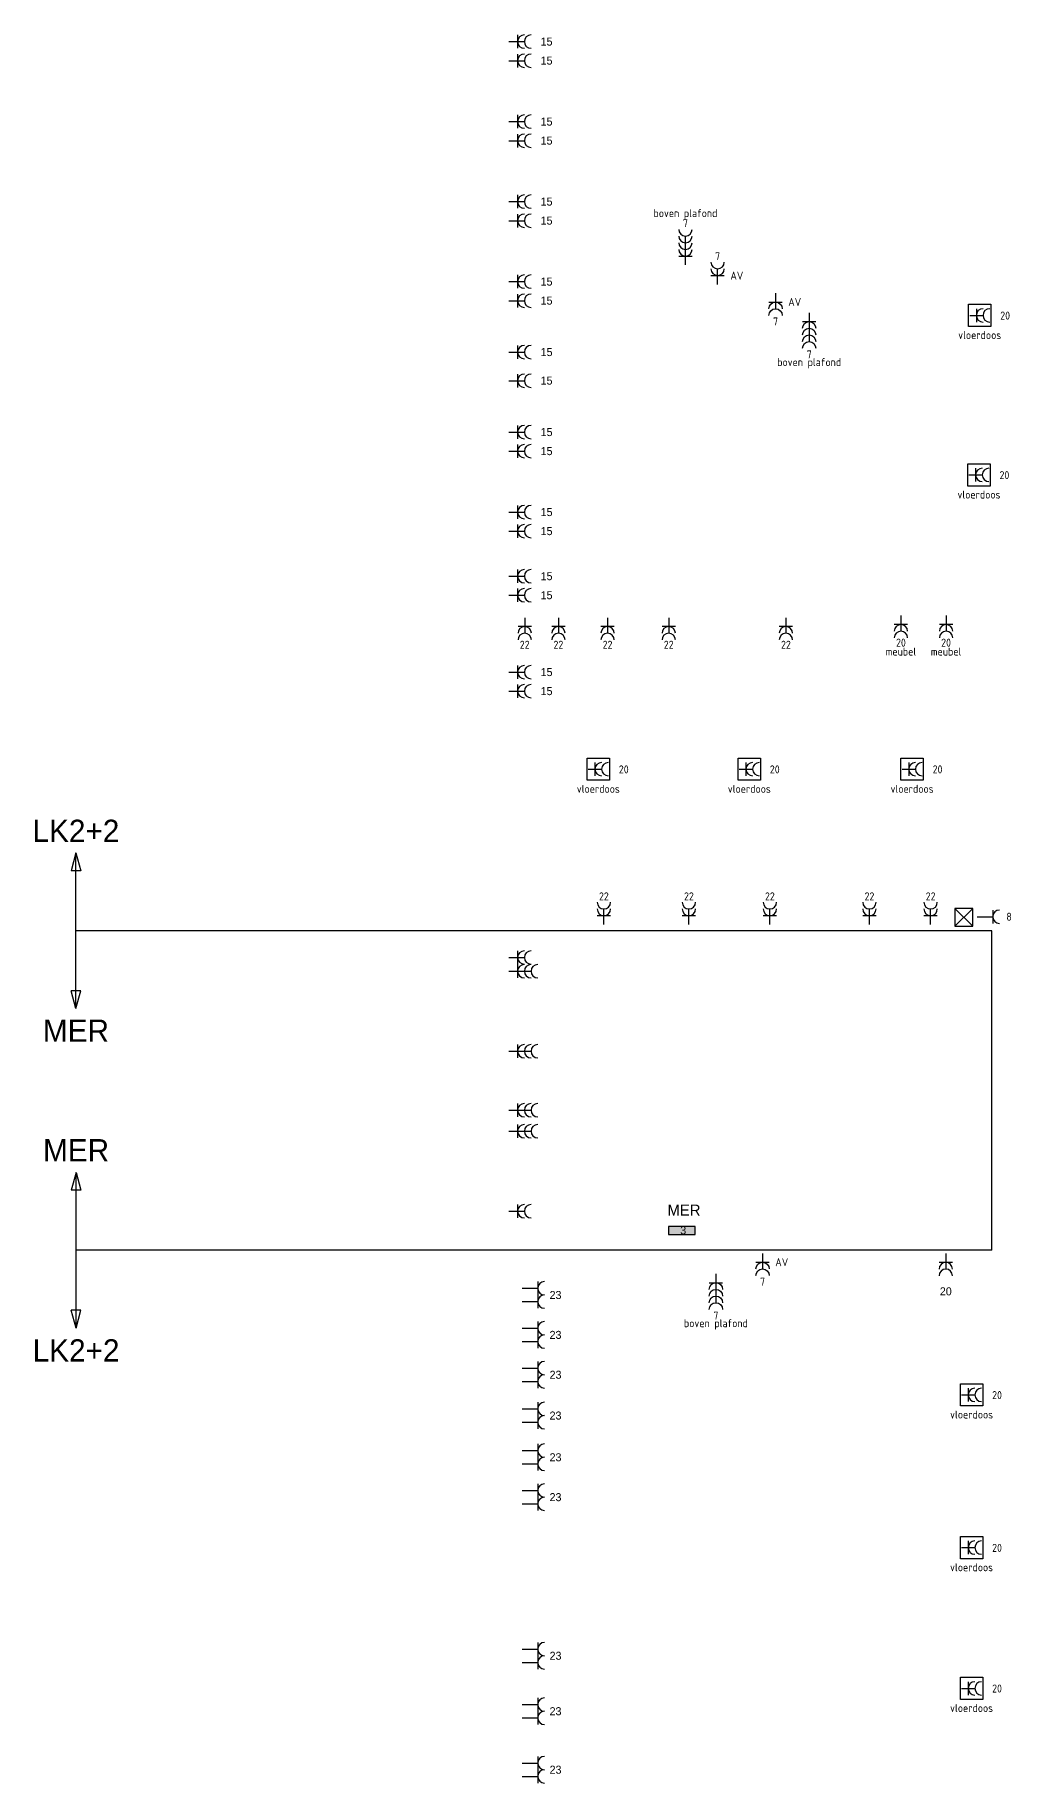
# Model space of a CAD drawing. Header units: millimetres. Extents: x -5226 to 109009, y 0 to 83782.
# Drawn here: x 33758 to 55705, y 39536 to 78866 of the extents above; entities that cross this region are included whole.
import ezdxf
from ezdxf.enums import TextEntityAlignment as Align
from ezdxf.lldxf.tags import DXFTag

# ---------------------------------------------------------------- set-up
doc = ezdxf.new("R2010")
doc.units = ezdxf.units.MM
doc.header["$LTSCALE"] = 100
for name, color, linetype in [('EL$1----', 7, 'Continuous'), ('EL6211--', 3, 'Continuous'), ('EL6212--', 3, 'Continuous'), ('EL6212--_S', 4, 'Continuous'), ('EL6222--', 3, 'Continuous')]:
    doc.layers.add(name, color=color, linetype=linetype)
doc.styles.add('BURO-018', font='BUROFONT.shx', dxfattribs={"height": 180})
doc.styles.add('BURO-025', font='BUROFONT.shx', dxfattribs={"height": 250})
doc.styles.add('BURO-035', font='BUROFONT.shx', dxfattribs={"height": 350})
doc.styles.add('STABICAD-012', font='ISOCP.SHX', dxfattribs={"height": 1.2})
doc.styles.add('STABICAD-018', font='ISOCP.SHX', dxfattribs={"height": 1.8})
tags = doc.linetypes.add('CENTER', pattern=[2, 1.25, -0.25, 0.25, -0.25]).pattern_tags.tags
tags[10:11] = [DXFTag(74, 4), DXFTag(75, 0), DXFTag(340, '0'), DXFTag(46, 1.0), DXFTag(50, 0.0), DXFTag(44, 0.0), DXFTag(45, 0.0)]
tags[8:9] = [DXFTag(74, 4), DXFTag(75, 0), DXFTag(340, '0'), DXFTag(46, 1.0), DXFTag(50, 0.0), DXFTag(44, 0.0), DXFTag(45, 0.0)]
tags[6:7] = [DXFTag(74, 4), DXFTag(75, 0), DXFTag(340, '0'), DXFTag(46, 1.0), DXFTag(50, 0.0), DXFTag(44, 0.0), DXFTag(45, 0.0)]
tags[4:5] = [DXFTag(74, 4), DXFTag(75, 0), DXFTag(340, '0'), DXFTag(46, 1.0), DXFTag(50, 0.0), DXFTag(44, 0.0), DXFTag(45, 0.0)]

# ---------------------------------------------------------------- blocks, each defined once
blk = doc.blocks.new('E00126')
at = {"color": 0, "linetype": 'Continuous'}
for p, q in [((-3, 4.5), (3, 4.5)), ((-1.5, 1), (-1.5, 4.5)), ((1.5, 1), (1.5, 4.5))]:
    blk.add_line(p, q, dxfattribs=at)
for centre in [(-1.5, 6), (1.5, 6)]:
    blk.add_arc(centre, 1.5, 180, 0, dxfattribs=at)
at = {"color": 0, "linetype": 'Continuous', "style": 'BURO-018'}
for tag in ['CIRCUIT', 'PANEL']:
    blk.add_attdef(tag, text='', height=1.8, dxfattribs=at).set_placement((0, 8.5), align=Align.MIDDLE)
at = {"color": 0, "linetype": 'Continuous', "style": 'BURO-018', "flags": 1}
for tag, p in [('POWERCODE', (13, 8.5)), ('ARTICLECODE', (0, 0))]:
    blk.add_attdef(tag, text='', height=1.8, dxfattribs=at).set_placement(p, align=Align.MIDDLE)
at = {"layer": 'EL6222--', "color": 1, "style": 'STABICAD-012', "flags": 1}
blk.add_attdef('SUBCIRCUIT', text='', height=1.8, rotation=180, dxfattribs=at).set_placement((986.88, 426.83), align=Align.MIDDLE)
blk = doc.blocks.new('111304A')
at = {"color": 0, "linetype": 'Continuous'}
for p, q in [((0, 1), (0, 4.5)), ((-1.5, 3), (1.5, 3))]:
    blk.add_line(p, q, dxfattribs=at)
for centre in [(0, 6), (0, 4.5)]:
    blk.add_arc(centre, 1.5, 180, 0, dxfattribs=at)
at = {"color": 0, "linetype": 'Continuous', "style": 'BURO-018'}
for tag, p in [('PANEL', (0, 11.5)), ('CIRCUIT', (0, 8.5))]:
    blk.add_attdef(tag, text='', height=1.8, dxfattribs=at).set_placement(p, align=Align.MIDDLE)
at = {"color": 0, "linetype": 'Continuous', "style": 'BURO-018', "flags": 1}
for tag, p in [('POWERCODE', (13, 8.5)), ('ARTICLECODE', (0, 0))]:
    blk.add_attdef(tag, text='', height=1.8, dxfattribs=at).set_placement(p, align=Align.MIDDLE)
at = {"layer": 'EL6222--', "color": 1, "style": 'STABICAD-012', "flags": 1}
blk.add_attdef('SUBCIRCUIT', text='', height=1.8, rotation=90, dxfattribs=at).set_placement((740.24, 681.45), align=Align.MIDDLE)
blk = doc.blocks.new('1116A4C')
at = {"color": 0, "linetype": 'Continuous'}
for p, q in [((-5, 4), (-5, 1)), ((5, 4), (-5, 4)), ((-5, 1), (5, 1)), ((5, 1), (5, 4))]:
    blk.add_line(p, q, dxfattribs=at)
blk.add_solid([(-5, 4), (-5, 1), (5, 4), (5, 1)], dxfattribs=at)
at = {"color": 0, "linetype": 'Continuous', "style": 'BURO-018'}
for tag, p in [('PANEL', (0, 15)), ('PANELNAME', (0, 6)), ('CIRCUIT', (0, 9))]:
    blk.add_attdef(tag, text='', height=1.8, dxfattribs=at).set_placement(p, align=Align.MIDDLE)
at = {"color": 0, "linetype": 'Continuous', "style": 'BURO-018', "flags": 1}
blk.add_attdef('ARTICLECODE', text='', height=1.8, dxfattribs=at).set_placement((0, 0), align=Align.MIDDLE)
at = {"layer": 'EL6222--', "color": 1, "style": 'STABICAD-012', "flags": 1}
blk.add_attdef('CASCADINGPANEL', text='', height=1.8, dxfattribs=at).set_placement((496.7, 589.52), align=Align.MIDDLE_CENTER)
blk.add_attdef('SUBCIRCUIT', text='', height=1.8, dxfattribs=at).set_placement((499.42, 589.52), align=Align.MIDDLE)
blk = doc.blocks.new('111304B')
at = {"color": 0, "linetype": 'Continuous'}
for p, q in [((0, 1), (0, 6)), ((-1.5, 3), (1.5, 3))]:
    blk.add_line(p, q, dxfattribs=at)
for centre in [(0, 7.5), (0, 6), (0, 4.5)]:
    blk.add_arc(centre, 1.5, 180, 0, dxfattribs=at)
at = {"color": 0, "linetype": 'Continuous', "style": 'BURO-018'}
for tag, p in [('PANEL', (0, 13)), ('CIRCUIT', (0, 10))]:
    blk.add_attdef(tag, text='', height=1.8, dxfattribs=at).set_placement(p, align=Align.MIDDLE)
at = {"color": 0, "linetype": 'Continuous', "style": 'BURO-018', "flags": 1}
for tag, p in [('POWERCODE', (13, 10)), ('ARTICLECODE', (0, 0))]:
    blk.add_attdef(tag, text='', height=1.8, dxfattribs=at).set_placement(p, align=Align.MIDDLE)
at = {"layer": 'EL6222--', "color": 1, "style": 'STABICAD-012', "flags": 1}
blk.add_attdef('SUBCIRCUIT', text='', height=1.8, rotation=90, dxfattribs=at).set_placement((447.13, 582.69), align=Align.MIDDLE)
blk = doc.blocks.new('E00160')
at = {"color": 0, "linetype": 'Continuous'}
for p, q in [((-17.5, 0), (-13.5, 1.07)), ((-17.5, 0), (17.5, 0)), ((-17.5, 0), (-13.5, -1.07)), ((-13.5, -1.07), (-13.5, 1.07)), ((17.5, 0), (13.5, 1.07)), ((13.5, -1.07), (13.5, 1.07)), ((17.5, 0), (13.5, -1.07))]:
    blk.add_line(p, q, dxfattribs=at)
at = {"color": 0, "linetype": 'Continuous', "style": 'BURO-035'}
for tag, p in [('TEXT2', (-22.5, 0)), ('TEXT1', (22.5, 0))]:
    blk.add_attdef(tag, text='', height=3.5, dxfattribs=at).set_placement(p, align=Align.MIDDLE)
blk = doc.blocks.new('111304C')
at = {"color": 0, "linetype": 'Continuous'}
for p, q in [((0, 1), (0, 7.5)), ((-1.5, 3), (1.5, 3))]:
    blk.add_line(p, q, dxfattribs=at)
for centre in [(0, 9), (0, 7.5), (0, 6), (0, 4.5)]:
    blk.add_arc(centre, 1.5, 180, 0, dxfattribs=at)
at = {"color": 0, "linetype": 'Continuous', "style": 'BURO-018'}
for tag, p in [('CIRCUIT', (0, 11.5)), ('PANEL', (0, 14.5))]:
    blk.add_attdef(tag, text='', height=1.8, dxfattribs=at).set_placement(p, align=Align.MIDDLE)
at = {"color": 0, "linetype": 'Continuous', "style": 'BURO-018', "flags": 1}
for tag, p in [('POWERCODE', (13, 11.5)), ('ARTICLECODE', (0, 0))]:
    blk.add_attdef(tag, text='', height=1.8, dxfattribs=at).set_placement(p, align=Align.MIDDLE)
at = {"layer": 'EL6222--', "color": 1, "style": 'STABICAD-012', "flags": 1}
blk.add_attdef('SUBCIRCUIT', text='', height=1.8, rotation=0.0001, dxfattribs=at).set_placement((913.93, 669.01), align=Align.MIDDLE)
blk = doc.blocks.new('111304R')
at = {"color": 0, "linetype": 'Continuous'}
for p, q in [((-2.5, 2.5), (2.5, 2.5)), ((-2.5, -2.5), (-2.5, 2.5)), ((0, -2.25), (0, 0.75)), ((2.5, 2.5), (2.5, -2.5)), ((2.5, -2.5), (-2.5, -2.5)), ((-1.5, -0.75), (1.5, -0.75))]:
    blk.add_line(p, q, dxfattribs=at)
for centre in [(0, 2.25), (0, 0.75)]:
    blk.add_arc(centre, 1.5, 180, 0, dxfattribs=at)
at = {"color": 0, "linetype": 'Continuous', "style": 'STABICAD-018'}
for tag, p in [('CIRCUIT', (-0.12, 3.9)), ('PANEL', (-0.12, 6.9)), ('SUBCIRCUIT', (4.38, 3.9)), ('ARTICLECODE', (0, -3.5))]:
    blk.add_attdef(tag, text='', height=1.8, dxfattribs=at).set_placement(p, align=Align.MIDDLE)
at = {"color": 0, "linetype": 'Continuous', "style": 'STABICAD-018', "flags": 1}
blk.add_attdef('POWERCODE', text='', height=1.8, dxfattribs=at).set_placement((12.88, 3.9), align=Align.MIDDLE)
blk = doc.blocks.new('E00149')
at = {"color": 0, "linetype": 'Continuous'}
for p, q in [((2, 2), (-2, 2)), ((-2, 2), (-2, -2)), ((2, -2), (2, 2)), ((-2, -2), (2, -2))]:
    blk.add_line(p, q, dxfattribs=at)
at = {"color": 0, "linetype": 'Continuous', "style": 'BURO-018'}
for tag, p in [('PANEL', (0, 7)), ('CIRCUIT', (0, 4)), ('TEXT1', (0, 0))]:
    blk.add_attdef(tag, text='', height=1.8, dxfattribs=at).set_placement(p, align=Align.MIDDLE)
at = {"color": 0, "linetype": 'Continuous', "style": 'BURO-018', "flags": 1}
for tag, p in [('POWERCODE', (13, 4)), ('ARTICLECODE', (0, 0))]:
    blk.add_attdef(tag, text='', height=1.8, dxfattribs=at).set_placement(p, align=Align.MIDDLE)
at = {"layer": 'EL6222--', "color": 1, "style": 'STABICAD-012', "flags": 1}
blk.add_attdef('SUBCIRCUIT', text='', height=1.8, dxfattribs=at).set_placement((536.89, 685.34), align=Align.MIDDLE)
blk = doc.blocks.new('Haspel')
at = {"layer": 'EL6222--'}
for p, q in [((43587, 65385), (43987, 65785)), ((43587, 65785), (43987, 65385))]:
    blk.add_line(p, q, dxfattribs=at)
at = {"layer": 'EL$1----', "linetype": 'Continuous', "xscale": 100, "yscale": 100, "zscale": 100}
blk.add_blockref('E00149', (43787, 65585), dxfattribs=at)
blk = doc.blocks.new('111304')
at = {"color": 0, "linetype": 'Continuous'}
for p, q in [((-1.5, 4.5), (1.5, 4.5)), ((0, 1), (0, 4.5))]:
    blk.add_line(p, q, dxfattribs=at)
blk.add_arc((0, 6), 1.5, 180, 0, dxfattribs=at)
at = {"color": 0, "linetype": 'Continuous', "style": 'BURO-018'}
for tag, p in [('PANEL', (0, 11.5)), ('CIRCUIT', (0, 8.5))]:
    blk.add_attdef(tag, text='', height=1.8, dxfattribs=at).set_placement(p, align=Align.MIDDLE)
at = {"color": 0, "linetype": 'Continuous', "style": 'BURO-018', "flags": 1}
for tag, p in [('POWERCODE', (13, 8.5)), ('ARTICLECODE', (0, 0))]:
    blk.add_attdef(tag, text='', height=1.8, dxfattribs=at).set_placement(p, align=Align.MIDDLE)
at = {"layer": 'EL6222--', "color": 1, "style": 'STABICAD-012', "flags": 1}
blk.add_attdef('SUBCIRCUIT', text='', height=1.8, rotation=180, dxfattribs=at).set_placement((721.35, 709.07), align=Align.MIDDLE)

msp = doc.modelspace()

# ---------------------------------------------------------------- linework, layer by layer
at = {"layer": 'EL6212--_S', "linetype": 'CENTER'}
for p, q in [((55273.23, 58713.43), (34679.32, 58713.43)), ((55273.23, 51523.91), (55273.23, 58713.43)), ((55273.23, 51523.91), (34682.44, 51523.91))]:
    msp.add_line(p, q, dxfattribs=at)

# ---------------------------------------------------------------- block references
at = {"layer": 'EL6211--'}
msp.add_blockref('Haspel', (10857.32, -6572.84, -2730), dxfattribs=at)
at = {"layer": 'EL6212--', "linetype": 'Continuous'}
ref = msp.add_blockref('1116A4C', (48304.27, 51820.74), dxfattribs=dict(at, xscale=60, yscale=60, zscale=60))
ref.add_attrib('CIRCUIT', '3', dxfattribs={"layer": '0', "color": 1, "linetype": 'Continuous', "height": 180, "style": 'BURO-018'}).set_placement((48334.36, 51972), align=Align.MIDDLE)
ref.add_attrib('PANELNAME', 'MER', dxfattribs={"layer": '0', "color": 2, "linetype": 'Continuous', "height": 250, "style": 'BURO-025'}).set_placement((48351.58, 52426.55), align=Align.MIDDLE)
at = {"layer": 'EL6212--_S', "linetype": 'Continuous'}
ref = msp.add_blockref('E00160', (34679.32, 58713.43), dxfattribs=dict(at, xscale=100, yscale=100, zscale=100, rotation=90.00000000000001))
ref.add_attrib('TEXT1', 'LK2+2', dxfattribs={"layer": '0', "color": 4, "linetype": 'ByBlock', "height": 500, "style": 'BURO-018'}).set_placement((34679.32, 60963.43), align=Align.MIDDLE)
ref.add_attrib('TEXT2', 'MER', dxfattribs={"layer": '0', "color": 4, "linetype": 'ByBlock', "height": 500, "style": 'BURO-018'}).set_placement((34679.32, 56463.43), align=Align.MIDDLE)
ref = msp.add_blockref('E00160', (34682.44, 51523.91), dxfattribs=dict(at, xscale=100, yscale=100, zscale=100, rotation=90.00000000000001))
ref.add_attrib('TEXT1', 'MER', dxfattribs={"layer": '0', "color": 4, "linetype": 'ByBlock', "height": 500, "style": 'BURO-018'}).set_placement((34682.44, 53773.91), align=Align.MIDDLE)
ref.add_attrib('TEXT2', 'LK2+2', dxfattribs={"layer": '0', "color": 4, "linetype": 'ByBlock', "height": 500, "style": 'BURO-018'}).set_placement((34682.44, 49273.91), align=Align.MIDDLE)
at = {"layer": 'EL6222--', "linetype": 'Continuous'}
ref = msp.add_blockref('111304A', (44311.55, 78715.76), dxfattribs=dict(at, xscale=99.99999999999999, yscale=99.99999999999999, zscale=99.99999999999999, rotation=269.999958311817))
ref.add_attrib('CIRCUIT', '15', dxfattribs={"layer": '0', "color": 1, "linetype": 'Continuous', "height": 180, "style": 'BURO-018'}).set_placement((45261.55, 78715.76), align=Align.MIDDLE)
ref = msp.add_blockref('111304A', (44311.55, 78287.38), dxfattribs=dict(at, xscale=99.99999999999999, yscale=99.99999999999999, zscale=99.99999999999999, rotation=269.999958311817))
ref.add_attrib('CIRCUIT', '15', dxfattribs={"layer": '0', "color": 1, "linetype": 'Continuous', "height": 180, "style": 'BURO-018'}).set_placement((45261.55, 78287.38), align=Align.MIDDLE)
ref = msp.add_blockref('111304A', (44311.55, 76915.76), dxfattribs=dict(at, xscale=99.99999999999999, yscale=99.99999999999999, zscale=99.99999999999999, rotation=269.999958311817))
ref.add_attrib('CIRCUIT', '15', dxfattribs={"layer": '0', "color": 1, "linetype": 'Continuous', "height": 180, "style": 'BURO-018'}).set_placement((45261.55, 76915.76), align=Align.MIDDLE)
ref = msp.add_blockref('111304A', (44311.55, 76487.38), dxfattribs=dict(at, xscale=99.99999999999999, yscale=99.99999999999999, zscale=99.99999999999999, rotation=269.999958311817))
ref.add_attrib('CIRCUIT', '15', dxfattribs={"layer": '0', "color": 1, "linetype": 'Continuous', "height": 180, "style": 'BURO-018'}).set_placement((45261.55, 76487.38), align=Align.MIDDLE)
ref = msp.add_blockref('111304A', (44311.55, 75115.76), dxfattribs=dict(at, xscale=99.99999999999999, yscale=99.99999999999999, zscale=99.99999999999999, rotation=269.999958311817))
ref.add_attrib('CIRCUIT', '15', dxfattribs={"layer": '0', "color": 1, "linetype": 'Continuous', "height": 180, "style": 'BURO-018'}).set_placement((45261.55, 75115.76), align=Align.MIDDLE)
ref = msp.add_blockref('111304A', (44311.55, 74687.38), dxfattribs=dict(at, xscale=99.99999999999999, yscale=99.99999999999999, zscale=99.99999999999999, rotation=269.999958311817))
ref.add_attrib('CIRCUIT', '15', dxfattribs={"layer": '0', "color": 1, "linetype": 'Continuous', "height": 180, "style": 'BURO-018'}).set_placement((45261.55, 74687.38), align=Align.MIDDLE)
ref = msp.add_blockref('111304C', (48383.9, 73592.62), dxfattribs=dict(at, xscale=100, yscale=100, zscale=100))
ref.add_attrib('CIRCUIT', '7', dxfattribs={"layer": '0', "color": 1, "linetype": 'Continuous', "height": 180, "style": 'STABICAD-018'}).set_placement((48383.9, 74630.63), align=Align.MIDDLE)
ref.add_attrib('POWERCODE', 'boven plafond', dxfattribs={"layer": '0', "color": 1, "linetype": 'Continuous', "height": 180, "style": 'STABICAD-018'}).set_placement((48383.9, 74830.63), align=Align.MIDDLE)
ref = msp.add_blockref('111304A', (49107.79, 73154.65), dxfattribs=dict(at, xscale=100, yscale=100, zscale=100))
ref.add_attrib('CIRCUIT', '7', dxfattribs={"layer": '0', "color": 1, "linetype": 'Continuous', "height": 180, "style": 'STABICAD-018'}).set_placement((49107.79, 73888.53), align=Align.MIDDLE)
ref.add_attrib('POWERCODE', 'AV', dxfattribs={"layer": '0', "color": 1, "linetype": 'Continuous', "height": 180, "style": 'STABICAD-018'}).set_placement((49539.67, 73451.52), align=Align.MIDDLE)
ref = msp.add_blockref('111304A', (44311.55, 73315.76), dxfattribs=dict(at, xscale=99.99999999999999, yscale=99.99999999999999, zscale=99.99999999999999, rotation=269.999958311817))
ref.add_attrib('CIRCUIT', '15', dxfattribs={"layer": '0', "color": 1, "linetype": 'Continuous', "height": 180, "style": 'BURO-018'}).set_placement((45261.55, 73315.76), align=Align.MIDDLE)
ref = msp.add_blockref('111304A', (44311.55, 72887.38), dxfattribs=dict(at, xscale=99.99999999999999, yscale=99.99999999999999, zscale=99.99999999999999, rotation=269.999958311817))
ref.add_attrib('CIRCUIT', '15', dxfattribs={"layer": '0', "color": 1, "linetype": 'Continuous', "height": 180, "style": 'BURO-018'}).set_placement((45261.55, 72887.38), align=Align.MIDDLE)
ref = msp.add_blockref('111304A', (50409.72, 73154.65), dxfattribs=dict(at, xscale=-100, yscale=100, zscale=100, rotation=180))
ref.add_attrib('CIRCUIT', '7', dxfattribs={"layer": '0', "color": 1, "linetype": 'Continuous', "height": 180, "style": 'STABICAD-018'}).set_placement((50409.72, 72420.77), align=Align.MIDDLE)
ref.add_attrib('POWERCODE', 'AV', dxfattribs={"layer": '0', "color": 1, "linetype": 'Continuous', "height": 180, "style": 'STABICAD-018'}).set_placement((50841.6, 72857.79), align=Align.MIDDLE)
ref = msp.add_blockref('111304R', (55000.49, 72557.15), dxfattribs=dict(at, xscale=100, yscale=100, zscale=100, rotation=270))
ref.add_attrib('CIRCUIT', '20', dxfattribs={"layer": '0', "color": 1, "linetype": 'Continuous', "height": 180, "style": 'STABICAD-018'}).set_placement((55573.05, 72552.2), align=Align.MIDDLE)
ref.add_attrib('POWERCODE', 'vloerdoos', dxfattribs={"layer": '0', "color": 1, "linetype": 'Continuous', "height": 180, "style": 'STABICAD-018'}).set_placement((55000.49, 72114.94), align=Align.MIDDLE)
ref = msp.add_blockref('111304C', (51166.33, 72716.69), dxfattribs=dict(at, xscale=-100, yscale=100, zscale=100, rotation=180))
ref.add_attrib('CIRCUIT', '7', dxfattribs={"layer": '0', "color": 1, "linetype": 'Continuous', "height": 180, "style": 'STABICAD-018'}).set_placement((51166.33, 71678.68), align=Align.MIDDLE)
ref.add_attrib('POWERCODE', 'boven plafond', dxfattribs={"layer": '0', "color": 1, "linetype": 'Continuous', "height": 180, "style": 'STABICAD-018'}).set_placement((51166.33, 71478.68), align=Align.MIDDLE)
ref = msp.add_blockref('111304A', (44311.55, 71729.95), dxfattribs=dict(at, xscale=99.99999999999999, yscale=99.99999999999999, zscale=99.99999999999999, rotation=269.999958311817))
ref.add_attrib('CIRCUIT', '15', dxfattribs={"layer": '0', "color": 1, "linetype": 'Continuous', "height": 180, "style": 'BURO-018'}).set_placement((45261.55, 71729.95), align=Align.MIDDLE)
ref = msp.add_blockref('111304A', (44311.55, 71087.38), dxfattribs=dict(at, xscale=99.99999999999999, yscale=99.99999999999999, zscale=99.99999999999999, rotation=269.999958311817))
ref.add_attrib('CIRCUIT', '15', dxfattribs={"layer": '0', "color": 1, "linetype": 'Continuous', "height": 180, "style": 'BURO-018'}).set_placement((45261.55, 71087.38), align=Align.MIDDLE)
ref = msp.add_blockref('111304A', (44311.55, 69929.95), dxfattribs=dict(at, xscale=99.99999999999999, yscale=99.99999999999999, zscale=99.99999999999999, rotation=269.999958311817))
ref.add_attrib('CIRCUIT', '15', dxfattribs={"layer": '0', "color": 1, "linetype": 'Continuous', "height": 180, "style": 'BURO-018'}).set_placement((45261.55, 69929.95), align=Align.MIDDLE)
ref = msp.add_blockref('111304A', (44311.55, 69501.57), dxfattribs=dict(at, xscale=99.99999999999999, yscale=99.99999999999999, zscale=99.99999999999999, rotation=269.999958311817))
ref.add_attrib('CIRCUIT', '15', dxfattribs={"layer": '0', "color": 1, "linetype": 'Continuous', "height": 180, "style": 'BURO-018'}).set_placement((45261.55, 69501.57), align=Align.MIDDLE)
ref = msp.add_blockref('111304R', (54984.4, 68967.51), dxfattribs=dict(at, xscale=100, yscale=100, zscale=100, rotation=270))
ref.add_attrib('CIRCUIT', '20', dxfattribs={"layer": '0', "color": 1, "linetype": 'Continuous', "height": 180, "style": 'STABICAD-018'}).set_placement((55556.96, 68962.56), align=Align.MIDDLE)
ref.add_attrib('POWERCODE', 'vloerdoos', dxfattribs={"layer": '0', "color": 1, "linetype": 'Continuous', "height": 180, "style": 'STABICAD-018'}).set_placement((54984.4, 68525.3), align=Align.MIDDLE)
ref = msp.add_blockref('111304A', (44311.55, 68129.95), dxfattribs=dict(at, xscale=99.99999999999999, yscale=99.99999999999999, zscale=99.99999999999999, rotation=269.999958311817))
ref.add_attrib('CIRCUIT', '15', dxfattribs={"layer": '0', "color": 1, "linetype": 'Continuous', "height": 180, "style": 'BURO-018'}).set_placement((45261.55, 68129.95), align=Align.MIDDLE)
ref = msp.add_blockref('111304A', (44311.55, 67701.57), dxfattribs=dict(at, xscale=99.99999999999999, yscale=99.99999999999999, zscale=99.99999999999999, rotation=269.999958311817))
ref.add_attrib('CIRCUIT', '15', dxfattribs={"layer": '0', "color": 1, "linetype": 'Continuous', "height": 180, "style": 'BURO-018'}).set_placement((45261.55, 67701.57), align=Align.MIDDLE)
ref = msp.add_blockref('111304A', (44311.55, 66687.73), dxfattribs=dict(at, xscale=99.99999999999999, yscale=99.99999999999999, zscale=99.99999999999999, rotation=269.999958311817))
ref.add_attrib('CIRCUIT', '15', dxfattribs={"layer": '0', "color": 1, "linetype": 'Continuous', "height": 180, "style": 'BURO-018'}).set_placement((45261.55, 66687.73), align=Align.MIDDLE)
ref = msp.add_blockref('111304A', (44311.55, 66259.35), dxfattribs=dict(at, xscale=99.99999999999999, yscale=99.99999999999999, zscale=99.99999999999999, rotation=269.999958311817))
ref.add_attrib('CIRCUIT', '15', dxfattribs={"layer": '0', "color": 1, "linetype": 'Continuous', "height": 180, "style": 'BURO-018'}).set_placement((45261.55, 66259.35), align=Align.MIDDLE)
ref = msp.add_blockref('111304A', (44769.43, 65854.65), dxfattribs=dict(at, xscale=100, yscale=100, zscale=100, rotation=180))
ref.add_attrib('CIRCUIT', '22', dxfattribs={"layer": '0', "color": 1, "linetype": 'Continuous', "height": 180, "style": 'STABICAD-018'}).set_placement((44769.43, 65146.5), align=Align.MIDDLE)
ref = msp.add_blockref('111304A', (45527.69, 65854.65), dxfattribs=dict(at, xscale=100, yscale=100, zscale=100, rotation=180))
ref.add_attrib('CIRCUIT', '22', dxfattribs={"layer": '0', "color": 1, "linetype": 'Continuous', "height": 180, "style": 'STABICAD-018'}).set_placement((45527.69, 65146.5), align=Align.MIDDLE)
ref = msp.add_blockref('111304A', (46632.49, 65854.65), dxfattribs=dict(at, xscale=100, yscale=100, zscale=100, rotation=180))
ref.add_attrib('CIRCUIT', '22', dxfattribs={"layer": '0', "color": 1, "linetype": 'Continuous', "height": 180, "style": 'STABICAD-018'}).set_placement((46632.49, 65146.5), align=Align.MIDDLE)
ref = msp.add_blockref('111304A', (48007.41, 65854.65), dxfattribs=dict(at, xscale=100, yscale=100, zscale=100, rotation=180))
ref.add_attrib('CIRCUIT', '22', dxfattribs={"layer": '0', "color": 1, "linetype": 'Continuous', "height": 180, "style": 'STABICAD-018'}).set_placement((48007.41, 65146.5), align=Align.MIDDLE)
ref = msp.add_blockref('111304A', (50643.34, 65854.65), dxfattribs=dict(at, xscale=100, yscale=100, zscale=100, rotation=180))
ref.add_attrib('CIRCUIT', '22', dxfattribs={"layer": '0', "color": 1, "linetype": 'Continuous', "height": 180, "style": 'STABICAD-018'}).set_placement((50643.34, 65146.5), align=Align.MIDDLE)
ref = msp.add_blockref('111304A', (53229.47, 65901.65), dxfattribs=dict(at, xscale=100, yscale=100, zscale=100, rotation=180.0026552687084))
ref.add_attrib('CIRCUIT', '20', dxfattribs={"layer": '0', "color": 1, "linetype": 'Continuous', "height": 180, "style": 'STABICAD-018'}).set_placement((53229.51, 65193.5), align=Align.MIDDLE)
ref.add_attrib('POWERCODE', 'meubel', dxfattribs={"layer": '0', "color": 1, "linetype": 'Continuous', "height": 180, "style": 'STABICAD-018'}).set_placement((53229.52, 64993.5), align=Align.MIDDLE)
ref = msp.add_blockref('111304A', (54244.46, 65901.65), dxfattribs=dict(at, xscale=100, yscale=100, zscale=100, rotation=180.0026552687083))
ref.add_attrib('CIRCUIT', '20', dxfattribs={"layer": '0', "color": 1, "linetype": 'Continuous', "height": 180, "style": 'STABICAD-018'}).set_placement((54244.5, 65193.5), align=Align.MIDDLE)
ref.add_attrib('POWERCODE', 'meubel', dxfattribs={"layer": '0', "color": 1, "linetype": 'Continuous', "height": 180, "style": 'STABICAD-018'}).set_placement((54244.51, 64993.5), align=Align.MIDDLE)
ref = msp.add_blockref('111304A', (44311.55, 64529.95), dxfattribs=dict(at, xscale=99.99999999999999, yscale=99.99999999999999, zscale=99.99999999999999, rotation=269.999958311817))
ref.add_attrib('CIRCUIT', '15', dxfattribs={"layer": '0', "color": 1, "linetype": 'Continuous', "height": 180, "style": 'BURO-018'}).set_placement((45261.55, 64529.95), align=Align.MIDDLE)
ref = msp.add_blockref('111304A', (44311.55, 64101.57), dxfattribs=dict(at, xscale=99.99999999999999, yscale=99.99999999999999, zscale=99.99999999999999, rotation=269.999958311817))
ref.add_attrib('CIRCUIT', '15', dxfattribs={"layer": '0', "color": 1, "linetype": 'Continuous', "height": 180, "style": 'BURO-018'}).set_placement((45261.55, 64101.57), align=Align.MIDDLE)
ref = msp.add_blockref('111304R', (46424.82, 62347.4), dxfattribs=dict(at, xscale=100, yscale=100, zscale=100, rotation=270))
ref.add_attrib('CIRCUIT', '20', dxfattribs={"layer": '0', "color": 1, "linetype": 'Continuous', "height": 180, "style": 'STABICAD-018'}).set_placement((46997.37, 62342.45), align=Align.MIDDLE)
ref.add_attrib('POWERCODE', 'vloerdoos', dxfattribs={"layer": '0', "color": 1, "linetype": 'Continuous', "height": 180, "style": 'STABICAD-018'}).set_placement((46424.82, 61905.2), align=Align.MIDDLE)
ref = msp.add_blockref('111304R', (49820.21, 62347.4), dxfattribs=dict(at, xscale=100, yscale=100, zscale=100, rotation=270))
ref.add_attrib('CIRCUIT', '20', dxfattribs={"layer": '0', "color": 1, "linetype": 'Continuous', "height": 180, "style": 'STABICAD-018'}).set_placement((50392.76, 62342.45), align=Align.MIDDLE)
ref.add_attrib('POWERCODE', 'vloerdoos', dxfattribs={"layer": '0', "color": 1, "linetype": 'Continuous', "height": 180, "style": 'STABICAD-018'}).set_placement((49820.21, 61905.2), align=Align.MIDDLE)
ref = msp.add_blockref('111304R', (53480.39, 62347.4), dxfattribs=dict(at, xscale=100, yscale=100, zscale=100, rotation=270))
ref.add_attrib('CIRCUIT', '20', dxfattribs={"layer": '0', "color": 1, "linetype": 'Continuous', "height": 180, "style": 'STABICAD-018'}).set_placement((54052.95, 62342.45), align=Align.MIDDLE)
ref.add_attrib('POWERCODE', 'vloerdoos', dxfattribs={"layer": '0', "color": 1, "linetype": 'Continuous', "height": 180, "style": 'STABICAD-018'}).set_placement((53480.39, 61905.2), align=Align.MIDDLE)
ref = msp.add_blockref('111304A', (46550.32, 58751.57), dxfattribs=dict(at, xscale=100, yscale=100, zscale=100))
ref.add_attrib('CIRCUIT', '22', dxfattribs={"layer": '0', "color": 1, "linetype": 'Continuous', "height": 180, "style": 'STABICAD-018'}).set_placement((46550.32, 59485.45), align=Align.MIDDLE)
ref = msp.add_blockref('111304A', (48462.39, 58751.57), dxfattribs=dict(at, xscale=100, yscale=100, zscale=100))
ref.add_attrib('CIRCUIT', '22', dxfattribs={"layer": '0', "color": 1, "linetype": 'Continuous', "height": 180, "style": 'STABICAD-018'}).set_placement((48462.39, 59485.45), align=Align.MIDDLE)
ref = msp.add_blockref('111304A', (50282.79, 58751.57), dxfattribs=dict(at, xscale=100, yscale=100, zscale=100))
ref.add_attrib('CIRCUIT', '22', dxfattribs={"layer": '0', "color": 1, "linetype": 'Continuous', "height": 180, "style": 'STABICAD-018'}).set_placement((50282.79, 59485.45), align=Align.MIDDLE)
ref = msp.add_blockref('111304A', (52522.27, 58751.57), dxfattribs=dict(at, xscale=100, yscale=100, zscale=100))
ref.add_attrib('CIRCUIT', '22', dxfattribs={"layer": '0', "color": 1, "linetype": 'Continuous', "height": 180, "style": 'STABICAD-018'}).set_placement((52522.27, 59485.45), align=Align.MIDDLE)
ref = msp.add_blockref('111304A', (53897.38, 58751.57), dxfattribs=dict(at, xscale=100, yscale=100, zscale=100))
ref.add_attrib('CIRCUIT', '22', dxfattribs={"layer": '0', "color": 1, "linetype": 'Continuous', "height": 180, "style": 'STABICAD-018'}).set_placement((53897.38, 59485.45), align=Align.MIDDLE)
ref = msp.add_blockref('111304', (54844.1, 59027.74), dxfattribs=dict(at, xscale=100, yscale=100, zscale=100, rotation=270))
ref.add_attrib('CIRCUIT', '8', dxfattribs={"layer": '0', "color": 1, "linetype": 'Continuous', "height": 180, "style": 'STABICAD-018'}).set_placement((55661.16, 59027.74), align=Align.MIDDLE)
for name, p, xscale, yscale, zscale, rotation in [('111304A', (44311.55, 58110.34), 99.99999999999999, 99.99999999999999, 99.99999999999999, 270.0000416881517), ('111304B', (44311.55, 57801.57), 100, 100, 100, 270), ('111304B', (44311.55, 56001.57), 100, 100, 100, 270), ('111304B', (44311.55, 54673.19), 100, 100, 100, 270), ('111304B', (44311.55, 54201.57), 100, 100, 100, 270), ('111304A', (44311.55, 52401.57), 100, 100, 100, 270)]:
    msp.add_blockref(name, p, dxfattribs=dict(at, xscale=xscale, yscale=yscale, zscale=zscale, rotation=rotation))
ref = msp.add_blockref('111304A', (50117.52, 51551.57), dxfattribs=dict(at, xscale=-100, yscale=100, zscale=100, rotation=180))
ref.add_attrib('CIRCUIT', '7', dxfattribs={"layer": '0', "color": 1, "linetype": 'Continuous', "height": 180, "style": 'STABICAD-018'}).set_placement((50117.52, 50817.69), align=Align.MIDDLE)
ref.add_attrib('POWERCODE', 'AV', dxfattribs={"layer": '0', "color": 1, "linetype": 'Continuous', "height": 180, "style": 'STABICAD-018'}).set_placement((50549.4, 51254.7), align=Align.MIDDLE)
ref = msp.add_blockref('111304A', (54237.9, 51548.89), dxfattribs=dict(at, xscale=99.99999999999972, yscale=99.99999999999972, zscale=99.99999999999972, rotation=180.024356264229))
ref.add_attrib('CIRCUIT', '20', dxfattribs={"layer": '0', "color": 1, "linetype": 'Continuous', "height": 180, "style": 'BURO-018'}).set_placement((54238.3, 50598.89), align=Align.MIDDLE)
ref = msp.add_blockref('E00126', (44613, 50516.83), dxfattribs=dict(at, xscale=100, yscale=100, zscale=100, rotation=270))
ref.add_attrib('CIRCUIT', '23', dxfattribs={"layer": '0', "color": 1, "linetype": 'Continuous', "height": 180, "style": 'BURO-018'}).set_placement((45463, 50516.83), align=Align.MIDDLE)
ref = msp.add_blockref('111304C', (49068.84, 51093.3), dxfattribs=dict(at, xscale=-100, yscale=100, zscale=100, rotation=180))
ref.add_attrib('CIRCUIT', '7', dxfattribs={"layer": '0', "color": 1, "linetype": 'Continuous', "height": 180, "style": 'STABICAD-018'}).set_placement((49068.84, 50055.29), align=Align.MIDDLE)
ref.add_attrib('POWERCODE', 'boven plafond', dxfattribs={"layer": '0', "color": 1, "linetype": 'Continuous', "height": 180, "style": 'STABICAD-018'}).set_placement((49068.84, 49855.29), align=Align.MIDDLE)
ref = msp.add_blockref('E00126', (44613, 49619.68), dxfattribs=dict(at, xscale=100, yscale=100, zscale=100, rotation=270))
ref.add_attrib('CIRCUIT', '23', dxfattribs={"layer": '0', "color": 1, "linetype": 'Continuous', "height": 180, "style": 'BURO-018'}).set_placement((45463, 49619.68), align=Align.MIDDLE)
ref = msp.add_blockref('E00126', (44613, 48722.54), dxfattribs=dict(at, xscale=100, yscale=100, zscale=100, rotation=270))
ref.add_attrib('CIRCUIT', '23', dxfattribs={"layer": '0', "color": 1, "linetype": 'Continuous', "height": 180, "style": 'BURO-018'}).set_placement((45463, 48722.54), align=Align.MIDDLE)
ref = msp.add_blockref('111304R', (54818.1, 48269.89), dxfattribs=dict(at, xscale=100, yscale=100, zscale=100, rotation=270))
ref.add_attrib('CIRCUIT', '20', dxfattribs={"layer": '0', "color": 1, "linetype": 'Continuous', "height": 180, "style": 'STABICAD-018'}).set_placement((55390.66, 48264.94), align=Align.MIDDLE)
ref.add_attrib('POWERCODE', 'vloerdoos', dxfattribs={"layer": '0', "color": 1, "linetype": 'Continuous', "height": 180, "style": 'STABICAD-018'}).set_placement((54818.1, 47827.69), align=Align.MIDDLE)
ref = msp.add_blockref('E00126', (44613, 47804.53), dxfattribs=dict(at, xscale=100, yscale=100, zscale=100, rotation=270))
ref.add_attrib('CIRCUIT', '23', dxfattribs={"layer": '0', "color": 1, "linetype": 'Continuous', "height": 180, "style": 'BURO-018'}).set_placement((45463, 47804.53), align=Align.MIDDLE)
ref = msp.add_blockref('E00126', (44613, 46865.65), dxfattribs=dict(at, xscale=100, yscale=100, zscale=100, rotation=270))
ref.add_attrib('CIRCUIT', '23', dxfattribs={"layer": '0', "color": 1, "linetype": 'Continuous', "height": 180, "style": 'BURO-018'}).set_placement((45463, 46865.65), align=Align.MIDDLE)
ref = msp.add_blockref('E00126', (44613, 45968.51), dxfattribs=dict(at, xscale=100, yscale=100, zscale=100, rotation=270))
ref.add_attrib('CIRCUIT', '23', dxfattribs={"layer": '0', "color": 1, "linetype": 'Continuous', "height": 180, "style": 'BURO-018'}).set_placement((45463, 45968.51), align=Align.MIDDLE)
ref = msp.add_blockref('111304R', (54818.1, 44832.75), dxfattribs=dict(at, xscale=100, yscale=100, zscale=100, rotation=270))
ref.add_attrib('CIRCUIT', '20', dxfattribs={"layer": '0', "color": 1, "linetype": 'Continuous', "height": 180, "style": 'STABICAD-018'}).set_placement((55390.66, 44827.8), align=Align.MIDDLE)
ref.add_attrib('POWERCODE', 'vloerdoos', dxfattribs={"layer": '0', "color": 1, "linetype": 'Continuous', "height": 180, "style": 'STABICAD-018'}).set_placement((54818.1, 44390.55), align=Align.MIDDLE)
ref = msp.add_blockref('E00126', (44613, 42400.2), dxfattribs=dict(at, xscale=100, yscale=100, zscale=100, rotation=270))
ref.add_attrib('CIRCUIT', '23', dxfattribs={"layer": '0', "color": 1, "linetype": 'Continuous', "height": 180, "style": 'BURO-018'}).set_placement((45463, 42400.2), align=Align.MIDDLE)
ref = msp.add_blockref('111304R', (54818.1, 41667.04), dxfattribs=dict(at, xscale=100, yscale=100, zscale=100, rotation=270))
ref.add_attrib('CIRCUIT', '20', dxfattribs={"layer": '0', "color": 1, "linetype": 'Continuous', "height": 180, "style": 'STABICAD-018'}).set_placement((55390.66, 41662.09), align=Align.MIDDLE)
ref.add_attrib('POWERCODE', 'vloerdoos', dxfattribs={"layer": '0', "color": 1, "linetype": 'Continuous', "height": 180, "style": 'STABICAD-018'}).set_placement((54818.1, 41224.84), align=Align.MIDDLE)
ref = msp.add_blockref('E00126', (44613, 41152.07), dxfattribs=dict(at, xscale=100, yscale=100, zscale=100, rotation=270))
ref.add_attrib('CIRCUIT', '23', dxfattribs={"layer": '0', "color": 1, "linetype": 'Continuous', "height": 180, "style": 'BURO-018'}).set_placement((45463, 41152.07), align=Align.MIDDLE)
ref = msp.add_blockref('E00126', (44613, 39836.35), dxfattribs=dict(at, xscale=100, yscale=100, zscale=100, rotation=270))
ref.add_attrib('CIRCUIT', '23', dxfattribs={"layer": '0', "color": 1, "linetype": 'Continuous', "height": 180, "style": 'BURO-018'}).set_placement((45463, 39836.35), align=Align.MIDDLE)

doc.saveas('drawing.dxf')
